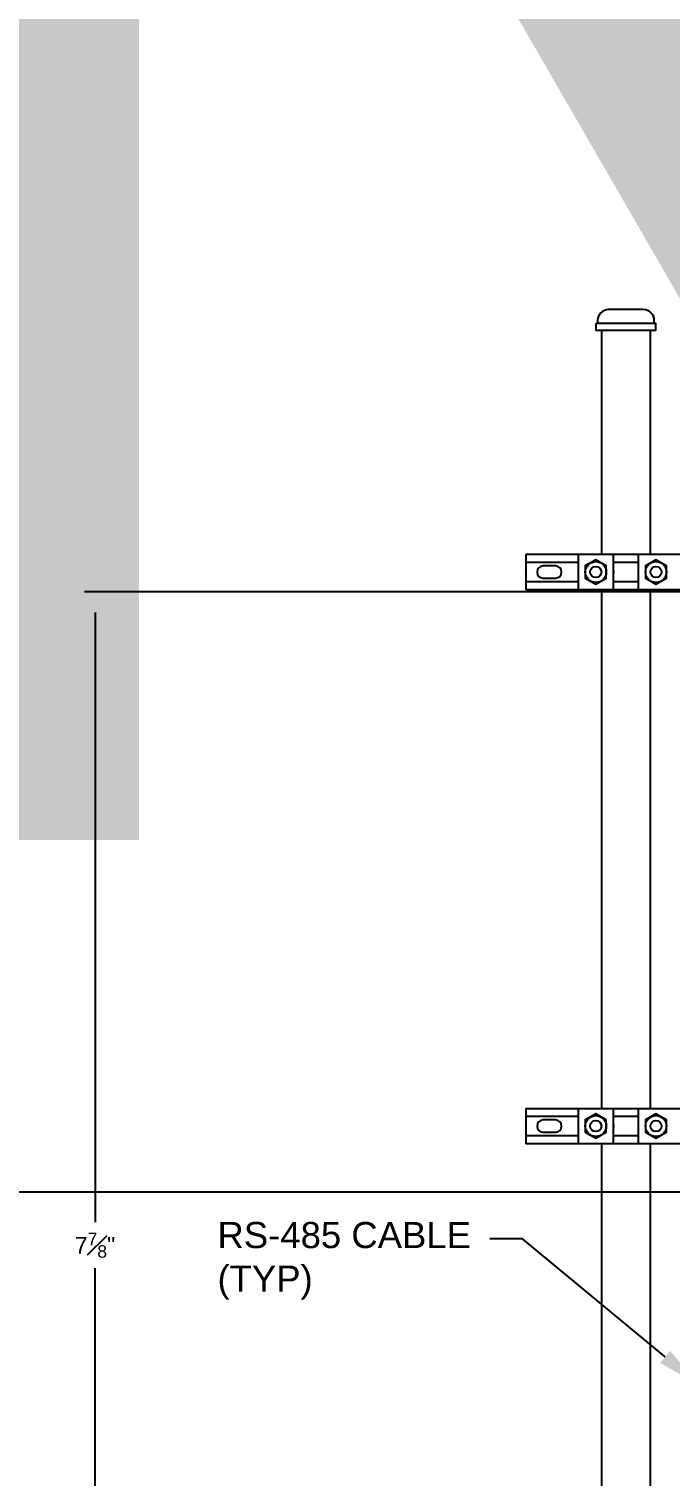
# Model space of a CAD drawing. Header units: feet. Extents: x -18 to 2540, y -48 to 1440.
# Drawn here: x 2191.59 to 2195.45, y 1383.83 to 1392.53 of the extents above; entities that cross this region are included whole.
import ezdxf
from ezdxf import colors
from ezdxf.entities.mleader import LeaderData, LeaderLine
from ezdxf.enums import TextEntityAlignment as Align
from ezdxf.math import Vec2, Vec3

# ---------------------------------------------------------------- set-up
doc = ezdxf.new("R2018")
doc.units = ezdxf.units.FT
doc.header["$MEASUREMENT"] = 0
doc.layers.get('Defpoints').update_dxf_attribs({"color": 5})
for name, color, linetype in [('E-COND-RGS', 4, 'Continuous'), ('E-DIM', 1, 'Continuous'), ('E-EQPM-HRDW', 230, 'Continuous'), ('G-ANNO-TEXT', 1, 'Continuous'), ('GEN-002', 2, 'Continuous')]:
    doc.layers.add(name, color=color, linetype=linetype)
doc.styles.add('NEI-A', font='arial.ttf')
doc.dimstyles.new('NEI-A', dxfattribs={"dimtxt": 0.1, "dimasz": 0.125, "dimexe": 0.0625, "dimexo": 0.0625, "dimgap": 0.0625, "dimtad": 0, "dimtih": 1, "dimtoh": 1, "dimdec": 4, "dimzin": 3, "dimdsep": 46, "dimlunit": 4, "dimtxsty": 'NEI-A', "dimcen": 0, "dimadec": 0, "dimazin": 0, "dimtfac": 0.75, "dimtdec": 4, "dimtofl": 0, "dimtmove": 0, "dimatfit": 3, "dimfxl": 1, "dimfrac": 1, "dimtolj": 1, "dimtzin": 0, "dimarcsym": 0})

# ---------------------------------------------------------------- blocks, each defined once
blk = doc.blocks.new('*D20')
at = {"layer": 'Defpoints', "color": 0, "transparency": 16777216}
for p in [(2196.151, 1389.1481), (2191.992, 1381.29), (2193.8209, 1381.29)]:
    blk.add_point(p, dxfattribs=at)
at = {"layer": 'E-DIM', "color": 0, "lineweight": -2, "transparency": 16777216}
for p, q in [((2196.0885, 1389.1481), (2191.9295, 1389.1481)), ((2191.992, 1389.0231), (2191.992, 1385.3568)), ((2191.992, 1381.415), (2191.992, 1385.0812)), ((2193.7584, 1381.29), (2191.9295, 1381.29))]:
    blk.add_line(p, q, dxfattribs=at)
at = {"layer": 'E-DIM', "color": 0, "transparency": 16777216}
for points in [[(2191.9712, 1389.0231), (2192.0128, 1389.0231), (2191.992, 1389.1481)], [(2191.9712, 1381.415), (2192.0128, 1381.415), (2191.992, 1381.29)]]:
    blk.add_solid(points, dxfattribs=at)
at = {"layer": 'E-DIM', "color": 0, "transparency": 16777216, "insert": (2191.992, 1385.219), "char_height": 0.1, "attachment_point": 5, "style": 'NEI-A'}
blk.add_mtext('\\A1;7{\\H0.75x;\\S7#8;}"', dxfattribs=at)
blk = doc.blocks.new('DETAIL_TITLE')
at = {"style": 'NEI-A', "flags": 8}
blk.add_attdef('#', text='', height=0.25, dxfattribs=at).set_placement((0.5922, -0.5109), align=Align.MIDDLE_CENTER)
at = {"lineweight": 30, "flags": 104}
blk.add_attdef('DETAIL_TITLE', text='', height=0.25, dxfattribs=at).set_placement((0.9099, -0.5251), align=Align.BOTTOM_LEFT)
at = {"style": 'NEI-A'}
for tag, p in [('SCALE:', (0.9386, -0.7379)), ('1"_=_', (1.5474, -0.7379))]:
    blk.add_attdef(tag, text='', height=0.1094, dxfattribs=at).set_placement(p, align=Align.BOTTOM_LEFT)

msp = doc.modelspace()

# ---------------------------------------------------------------- linework, layer by layer
at = {"layer": 'E-COND-RGS'}
for points in [[(2195.333677, 1389.373336), (2195.333677, 1390.719685), (2195.038998, 1390.719685), (2195.038998, 1389.373336)], [(2195.038998, 1389.160513), (2195.038998, 1386.042001)], [(2195.333677, 1386.042001), (2195.333677, 1389.160513)], [(2195.038998, 1385.829178), (2195.038998, 1383.3529)], [(2195.333677, 1383.3529), (2195.333677, 1385.829178)]]:
    msp.add_lwpolyline(points, dxfattribs=at)
at = {"layer": 'E-EQPM-HRDW'}
for points in [[(2194.583412, 1389.373336), (2196.318109, 1389.373336)], [(2194.583412, 1389.373336), (2194.583412, 1389.160513)], [(2194.898905, 1389.373336), (2194.898905, 1389.160513)], [(2195.111728, 1389.160513), (2195.111728, 1389.373336)], [(2195.260947, 1389.373336), (2195.260947, 1389.160513)], [(2194.898905, 1389.324223), (2194.583412, 1389.324223)], [(2194.978803, 1389.324223), (2194.97829, 1389.324223)], [(2195.032343, 1389.324223), (2195.03183, 1389.324223)], [(2195.260947, 1389.324223), (2195.111728, 1389.324223)], [(2195.340846, 1389.324223), (2195.340332, 1389.324223)], [(2195.394386, 1389.324223), (2195.393872, 1389.324223)], [(2194.583412, 1389.209626), (2194.898905, 1389.209626)], [(2194.97829, 1389.209626), (2194.978803, 1389.209626)], [(2195.03183, 1389.209626), (2195.032343, 1389.209626)], [(2195.111728, 1389.209626), (2195.260947, 1389.209626)], [(2195.340332, 1389.209626), (2195.340846, 1389.209626)], [(2195.393872, 1389.209626), (2195.394386, 1389.209626)], [(2196.290576, 1389.160513), (2194.583412, 1389.160513)], [(2194.583412, 1386.042001), (2196.290576, 1386.042001)], [(2194.583412, 1386.042001), (2194.583412, 1385.829178)], [(2194.898905, 1385.992888), (2194.583412, 1385.992888)], [(2194.898905, 1386.042001), (2194.898905, 1385.829178)], [(2194.978803, 1385.992888), (2194.97829, 1385.992888)], [(2195.032343, 1385.992888), (2195.03183, 1385.992888)], [(2195.111728, 1385.829178), (2195.111728, 1386.042001)], [(2195.260947, 1385.992888), (2195.111728, 1385.992888)], [(2195.260947, 1386.042001), (2195.260947, 1385.829178)], [(2195.340846, 1385.992888), (2195.340332, 1385.992888)], [(2195.394386, 1385.992888), (2195.393872, 1385.992888)], [(2194.583412, 1385.878291), (2194.898905, 1385.878291)], [(2196.317393, 1385.829178), (2194.583412, 1385.829178)], [(2194.97829, 1385.878291), (2194.978803, 1385.878291)], [(2195.03183, 1385.878291), (2195.032343, 1385.878291)], [(2195.111728, 1385.878291), (2195.260947, 1385.878291)], [(2195.340332, 1385.878291), (2195.340846, 1385.878291)], [(2195.393872, 1385.878291), (2195.394386, 1385.878291)]]:
    msp.add_lwpolyline(points, dxfattribs=at)
for points in [[(2194.688747, 1389.230122), (2194.762482, 1389.230122, 1), (2194.762482, 1389.303727), (2194.688747, 1389.303727, 1)], [(2194.688747, 1385.898787), (2194.762482, 1385.898787, 1), (2194.762482, 1385.972392), (2194.688747, 1385.972392, 1)]]:
    msp.add_lwpolyline(points, format="xyb", close=True, dxfattribs=at)
for points in [[(2195.005316, 1389.194022), (2195.068452, 1389.230473), (2195.068452, 1389.303376), (2195.005316, 1389.339827), (2194.942181, 1389.303376), (2194.942181, 1389.230473)], [(2195.367359, 1389.194022), (2195.430494, 1389.230473), (2195.430494, 1389.303376), (2195.367359, 1389.339827), (2195.304223, 1389.303376), (2195.304223, 1389.230473)], [(2195.005316, 1385.862687), (2195.068452, 1385.899138), (2195.068452, 1385.972041), (2195.005316, 1386.008492), (2194.942181, 1385.972041), (2194.942181, 1385.899138)], [(2195.367359, 1385.862687), (2195.430494, 1385.899138), (2195.430494, 1385.972041), (2195.367359, 1386.008492), (2195.304223, 1385.972041), (2195.304223, 1385.899138)]]:
    msp.add_lwpolyline(points, close=True, dxfattribs=at)
for points in [[(2195.111728, 1389.255312, 0.16190771), (2195.111728, 1389.278537)], [(2195.111728, 1385.923977, 0.16190771), (2195.111728, 1385.947202, 0.16190771)]]:
    msp.add_lwpolyline(points, format="xyb", dxfattribs=at)
for centre, radius in [((2195.005316, 1389.266924), 0.063135), ((2195.005316, 1389.266924), 0.033682), ((2195.367359, 1389.266924), 0.063135), ((2195.367359, 1389.266924), 0.033682), ((2195.005316, 1385.93559), 0.063135), ((2195.367359, 1385.93559), 0.063135), ((2195.005316, 1385.93559), 0.033682), ((2195.367359, 1385.93559), 0.033682)]:
    msp.add_circle(centre, radius, dxfattribs=at)
at = {"layer": 'GEN-002'}
msp.add_lwpolyline([(2195.007743, 1390.763103), (2195.364932, 1390.763103), (2195.364932, 1390.719685), (2195.007743, 1390.719685)], close=True, dxfattribs=at)
msp.add_lwpolyline([(2195.35676, 1390.763103), (2195.35676, 1390.779008, 0.41421356), (2195.29019, 1390.845578), (2195.082485, 1390.845578, 0.41421356), (2195.015915, 1390.779008), (2195.015915, 1390.763103)], format="xyb", dxfattribs=at)

# ---------------------------------------------------------------- block references
at = {"layer": 'G-ANNO-TEXT'}
ref = msp.add_blockref('DETAIL_TITLE', (2007.117623, 1398.740013), dxfattribs=dict(at, xscale=2.26283738676726, yscale=2.26283738676726, zscale=2.26283738676726))
lines = msp.add_mtext('{\\LSCADA RACK DETAIL (PLAN VIEW)}', dxfattribs={"layer": '0', "insert": (2009.176571, 1398.230562), "char_height": 10.57518883, "attachment_point": 1})
ref.add_attrib('DETAIL_TITLE', '', (2009.176571, 1398.230562)).embed_mtext(lines)

# ---------------------------------------------------------------- dimensions: what is measured, and where the dimension line sits
at = {"layer": 'E-DIM'}
dim = msp.add_linear_dim(base=(2191.991999, 1381.289967), p1=(2196.150988, 1389.148065), p2=(2193.820892, 1381.289967), angle=90, dimstyle='NEI-A', override={"dimscale": 1, "dimlfac": 1}, dxfattribs=at)
dim.commit()
dim.dimension.update_dxf_attribs({"geometry": '*D20', "text_midpoint": (2191.991999, 1385.219016), "dimtype": 160})

# ---------------------------------------------------------------- next in the draw order: leaders
at = {"layer": 'G-ANNO-TEXT'}
ml = msp.add_multileader_mtext('Standard', dxfattribs=at)
ml.set_content('RS-485 CABLE\\P(TYP)', color=256, style='NEI-A')
ml.set_leader_properties()
ml.build(insert=Vec2(0, 0))
ml.multileader.update_dxf_attribs({"dogleg_length": 0.125, "arrow_head_size": 0.282891})
ctx = ml.context
ctx.base_point, ctx.char_height, ctx.arrow_head_size, ctx.landing_gap_size, ctx.plane_origin = Vec3(2192.587465, 1385.257128), 0.15716191, 0.282891, 0.141446, Vec3(2195.639143, 1384.367618)
notes = []
notes.append((ctx, [(0, (1, 1, 0), (2194.56317, 1385.257128), (-1, 0), 0.196452, [(0, [(2195.64062, 1384.367618)], 0, [])])]))
ctx.mtext.insert, ctx.mtext.width, ctx.mtext.flow_direction = Vec3(2192.72891, 1385.358812), 1.88226281, 5
ctx.mtext.has_bg_fill, ctx.mtext.bg_color, ctx.mtext.bg_scale_factor, ctx.mtext.bg_transparency, ctx.mtext.use_window_bg_color = 1, -1027028792, 1.5, 0, 1
for ctx, leaders in notes:
    for number, flags, end, landing, length, lines in leaders:
        leader = LeaderData()
        leader.index, (leader.has_last_leader_line, leader.has_dogleg_vector, leader.attachment_direction) = number, flags
        leader.last_leader_point, leader.dogleg_vector, leader.dogleg_length = Vec3(end), Vec3(landing), length
        for number, points, colour, breaks in lines:
            line = LeaderLine()
            line.index, line.vertices, line.color, line.breaks = number, Vec3.list(points), colors.encode_raw_color(colour), breaks
            leader.lines.append(line)
        ctx.leaders.append(leader)

doc.saveas('drawing.dxf')
